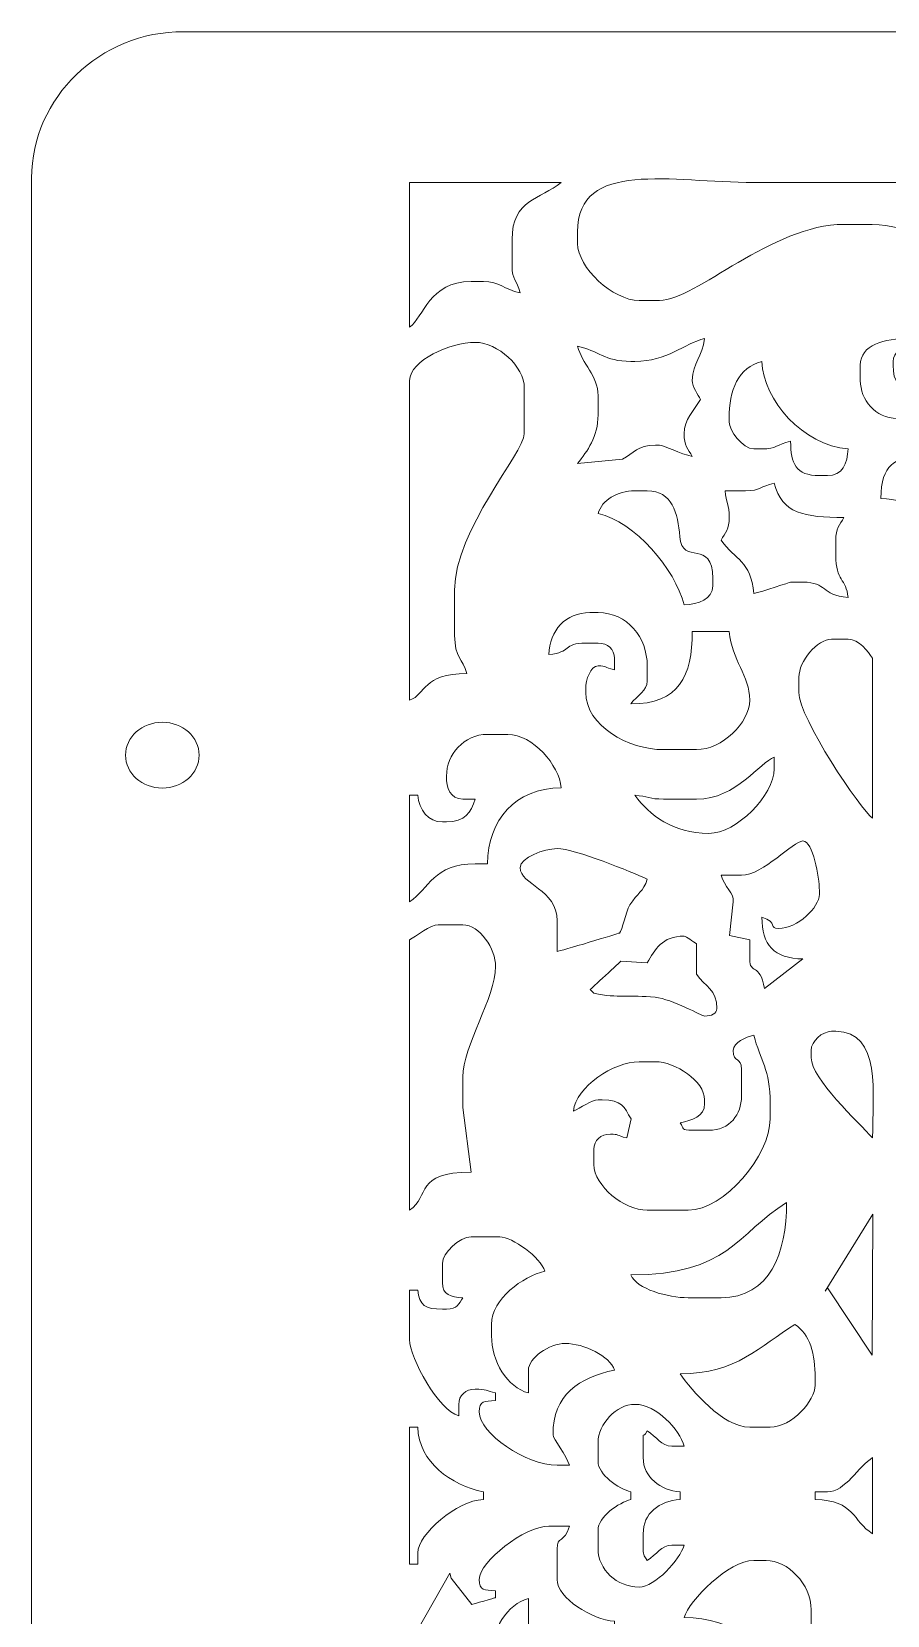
# Model space of a CAD drawing. Header units: millimetres. Extents: x -350 to -130, y -110 to 238.
# Drawn here: x -350 to -303.5, y 151.5 to 237.5 of the extents above; entities that cross this region are included whole.
import ezdxf

# ---------------------------------------------------------------- set-up
doc = ezdxf.new("R2010")
doc.units = ezdxf.units.MM
doc.header["$MEASUREMENT"] = 0
doc.layers.add('layer 1', color=7, linetype='Continuous')

msp = doc.modelspace()

# ---------------------------------------------------------------- linework, layer by layer
at = {"layer": 'layer 1', "color": 250, "lineweight": 9}
msp.add_ellipse((-342.9, 198.2128), major_axis=(2, 0), ratio=0.8936, dxfattribs=at)
msp.add_open_spline([(-341.75, 237.5), (-341.75, 237.5), (-138.25, 237.5), (-138.25, 237.5), (-138.25, 237.5), (-133.7125, 237.5), (-130, 233.9225), (-130, 229.55), (-130, 229.55), (-130, 229.55), (-130, 86.45), (-130, 86.45), (-130, 86.45), (-130, 82.0775), (-133.7125, 78.5), (-138.25, 78.5), (-138.25, 78.5), (-138.25, 78.5), (-341.75, 78.5), (-341.75, 78.5), (-341.75, 78.5), (-346.2875, 78.5), (-350, 82.0775), (-350, 86.45), (-350, 86.45), (-350, 86.45), (-350, 229.55), (-350, 229.55), (-350, 229.55), (-350, 233.9225), (-346.2875, 237.5), (-341.75, 237.5)], degree=3, knots=[0, 0, 0, 0, 0.1111111, 0.1111111, 0.1111111, 0.1111111, 0.2222222, 0.2222222, 0.2222222, 0.2222222, 0.3333333, 0.3333333, 0.3333333, 0.3333333, 0.4444444, 0.4444444, 0.4444444, 0.4444445, 0.5555556, 0.5555556, 0.5555556, 0.5555556, 0.6666667, 0.6666667, 0.6666667, 0.6666667, 0.7777778, 0.7777778, 0.7777778, 0.7777778, 1, 1, 1, 1], dxfattribs=at)
at = {"layer": 'layer 1', "lineweight": 9}
for points, knots in [([(-316.9985, 222.903), (-318.4155, 222.903), (-320.338, 224.688), (-320.338, 226.0035), (-320.338, 226.0035), (-320.338, 226.0035), (-320.338, 226.6236), (-320.338, 226.6236), (-320.338, 226.6236), (-320.338, 230.5921), (-315.2298, 229.3108), (-310.7648, 229.3108), (-310.7648, 229.3108), (-306.6832, 229.3108), (-302.6016, 229.3108), (-298.52, 229.3108), (-298.52, 229.3108), (-300.0141, 228.1051), (-300.0071, 228.062), (-300.5237, 226.0035), (-300.5237, 226.0035), (-302.1807, 226.362), (-302.3336, 227.0371), (-304.7537, 227.0371), (-304.7537, 227.0371), (-304.7537, 227.0371), (-305.8668, 227.0371), (-305.8668, 227.0371), (-305.8668, 227.0371), (-309.7693, 227.0371), (-313.93, 222.903), (-315.8854, 222.903), (-315.8854, 222.903), (-315.8854, 222.903), (-316.9985, 222.903), (-316.9985, 222.903)], [0, 0, 0, 0, 0.19999999, 0.2, 0.2, 0.2, 0.29999999, 0.3, 0.3, 0.3, 0.39999999, 0.4, 0.4, 0.4, 0.49999999, 0.5, 0.5, 0.5, 0.59999999, 0.6, 0.6, 0.6, 0.69999999, 0.7, 0.7, 0.7, 0.79999999, 0.8, 0.8, 0.8, 0.89999999, 0.9, 0.9, 0.9, 1, 1, 1, 1]), ([(-326.1265, 223.9365), (-326.1265, 223.9365), (-325.4586, 223.9365), (-325.4586, 223.9365), (-325.4586, 223.9365), (-324.5674, 223.9365), (-324.3521, 223.5105), (-323.4549, 223.3164), (-323.4549, 223.3164), (-323.636, 224.0383), (-323.9002, 224.0124), (-323.9002, 224.7633), (-323.9002, 224.7633), (-323.9002, 224.7633), (-323.9002, 226.2102), (-323.9002, 226.2102), (-323.9002, 226.2102), (-323.9002, 228.3875), (-322.3627, 228.3955), (-321.2286, 229.3108), (-321.2286, 229.3108), (-321.2286, 229.3108), (-329.466, 229.3108), (-329.466, 229.3108), (-329.466, 229.3108), (-329.466, 229.3108), (-329.466, 221.4561), (-329.466, 221.4561), (-329.466, 221.4561), (-328.6954, 221.9802), (-328.4085, 223.9365), (-326.1265, 223.9365)], [0, 0, 0, 0, 0.1111111, 0.1111111, 0.1111111, 0.1111111, 0.2222222, 0.2222222, 0.2222222, 0.2222222, 0.3333333, 0.3333333, 0.3333333, 0.3333333, 0.4444444, 0.4444444, 0.4444444, 0.4444445, 0.5555556, 0.5555556, 0.5555556, 0.5555556, 0.6666667, 0.6666667, 0.6666667, 0.6666667, 0.7777778, 0.7777778, 0.7777778, 0.7777778, 1, 1, 1, 1]), ([(-326.3491, 202.646), (-326.5886, 203.4787), (-327.017, 203.4752), (-327.017, 204.7131), (-327.017, 204.7131), (-327.017, 204.7131), (-327.017, 207.1935), (-327.017, 207.1935), (-327.017, 207.1935), (-327.017, 210.4389), (-323.2323, 214.6413), (-323.2323, 215.6684), (-323.2323, 215.6684), (-323.2323, 215.6684), (-323.2323, 218.1488), (-323.2323, 218.1488), (-323.2323, 218.1488), (-323.2323, 219.3001), (-324.6639, 220.6292), (-325.9039, 220.6292), (-325.9039, 220.6292), (-327.2483, 220.6292), (-329.466, 219.6404), (-329.466, 218.5622), (-329.466, 218.5622), (-329.466, 218.5622), (-329.466, 201.1991), (-329.466, 201.1991), (-329.466, 201.1991), (-328.5584, 201.5041), (-328.7729, 202.646), (-326.3491, 202.646)], [0, 0, 0, 0, 0.1111111, 0.1111111, 0.1111111, 0.1111111, 0.2222222, 0.2222222, 0.2222222, 0.2222222, 0.3333333, 0.3333333, 0.3333333, 0.3333333, 0.4444444, 0.4444444, 0.4444444, 0.4444445, 0.5555556, 0.5555556, 0.5555556, 0.5555556, 0.6666667, 0.6666667, 0.6666667, 0.6666667, 0.7777778, 0.7777778, 0.7777778, 0.7777778, 1, 1, 1, 1]), ([(-317.8954, 214.2786), (-317.2692, 214.6068), (-317.1195, 215.0483), (-316.108, 215.0483), (-316.108, 215.0483), (-316.108, 215.0483), (-315.8854, 215.0483), (-315.8854, 215.0483), (-315.8854, 215.0483), (-315.6755, 215.0483), (-314.7359, 214.5648), (-314.1043, 214.4281), (-314.1043, 214.4281), (-314.3358, 214.8342), (-314.5496, 215.0377), (-314.5496, 215.6684), (-314.5496, 215.6684), (-314.5496, 216.4491), (-314.0075, 216.9173), (-313.659, 217.5287), (-313.659, 217.5287), (-313.8078, 217.7897), (-314.1043, 218.2121), (-314.1043, 218.5622), (-314.1043, 218.5622), (-314.1043, 219.5505), (-313.5263, 219.8323), (-313.4364, 220.8359), (-313.4364, 220.8359), (-314.5665, 220.5558), (-315.4607, 219.5957), (-317.2212, 219.5957), (-317.2212, 219.5957), (-317.2212, 219.5957), (-317.4438, 219.5957), (-317.4438, 219.5957), (-317.4438, 219.5957), (-318.8753, 219.5957), (-319.2182, 220.1803), (-320.338, 220.4225), (-320.338, 220.4225), (-320.1028, 219.4849), (-319.2249, 218.7945), (-319.2249, 217.7354), (-319.2249, 217.7354), (-319.2249, 217.7354), (-319.2249, 216.7019), (-319.2249, 216.7019), (-319.2249, 216.7019), (-319.2249, 215.4758), (-319.8051, 214.7537), (-320.3413, 214.0443), (-320.3413, 214.0443), (-320.3413, 214.0443), (-317.8954, 214.2786), (-317.8954, 214.2786)], [0, 0, 0, 0, 0.0666667, 0.0666667, 0.0666667, 0.0666667, 0.1333333, 0.1333333, 0.1333333, 0.1333333, 0.2, 0.2, 0.2, 0.2, 0.2666667, 0.2666667, 0.2666667, 0.2666667, 0.3333333, 0.3333333, 0.3333333, 0.3333333, 0.4, 0.4, 0.4, 0.4, 0.4666667, 0.4666667, 0.4666667, 0.4666667, 0.5333333, 0.5333333, 0.5333333, 0.5333333, 0.6, 0.6, 0.6, 0.6, 0.6666667, 0.6666667, 0.6666667, 0.6666667, 0.7333333, 0.7333333, 0.7333333, 0.7333333, 0.8, 0.8, 0.8, 0.8, 0.8666667, 0.8666667, 0.8666667, 0.8666667, 1, 1, 1, 1]), ([(-302.9726, 216.4952), (-302.9726, 216.4952), (-302.3047, 216.4952), (-302.3047, 216.4952), (-302.3047, 216.4952), (-301.0266, 216.4952), (-301.3377, 217.065), (-300.301, 217.322), (-300.301, 217.322), (-300.301, 217.322), (-300.301, 216.4952), (-300.301, 216.4952), (-300.301, 216.4952), (-300.301, 213.1447), (-303.8631, 215.9386), (-303.8631, 212.1544), (-303.8631, 212.1544), (-302.2483, 212.121), (-300.7872, 211.1209), (-299.6332, 211.1209), (-299.6332, 211.1209), (-298.2594, 211.1209), (-297.1842, 212.9554), (-297.1842, 214.2214), (-297.1842, 214.2214), (-297.1842, 216.7162), (-298.5542, 219.1823), (-301.1916, 219.1823), (-301.1916, 219.1823), (-301.932, 219.1823), (-301.8436, 218.8112), (-301.8594, 218.1488), (-301.8594, 218.1488), (-302.9062, 218.1705), (-303.1953, 218.4439), (-303.1953, 219.389), (-303.1953, 219.389), (-303.1953, 219.389), (-303.1953, 219.5957), (-303.1953, 219.5957), (-303.1953, 219.5957), (-303.1953, 220.1097), (-302.6386, 220.373), (-302.3047, 220.8359), (-302.3047, 220.8359), (-303.6828, 220.8359), (-304.9763, 220.4939), (-304.9763, 219.389), (-304.9763, 219.389), (-304.9763, 219.389), (-304.9763, 218.5622), (-304.9763, 218.5622), (-304.9763, 218.5622), (-304.9763, 217.5174), (-304.1731, 216.4952), (-302.9726, 216.4952)], [0, 0, 0, 0, 0.0666667, 0.0666667, 0.0666667, 0.0666667, 0.1333333, 0.1333333, 0.1333333, 0.1333333, 0.2, 0.2, 0.2, 0.2, 0.2666667, 0.2666667, 0.2666667, 0.2666667, 0.3333333, 0.3333333, 0.3333333, 0.3333333, 0.4, 0.4, 0.4, 0.4, 0.4666667, 0.4666667, 0.4666667, 0.4666667, 0.5333333, 0.5333333, 0.5333333, 0.5333333, 0.6, 0.6, 0.6, 0.6, 0.6666667, 0.6666667, 0.6666667, 0.6666667, 0.7333333, 0.7333333, 0.7333333, 0.7333333, 0.8, 0.8, 0.8, 0.8, 0.8666667, 0.8666667, 0.8666667, 0.8666667, 1, 1, 1, 1]), ([(-310.7648, 214.8415), (-310.7648, 214.8415), (-310.3195, 214.8415), (-310.3195, 214.8415), (-310.3195, 214.8415), (-309.5107, 214.8415), (-309.5386, 215.0868), (-308.7611, 215.2549), (-308.7611, 215.2549), (-308.7611, 214.0424), (-308.484, 213.3946), (-307.2027, 213.3946), (-307.2027, 213.3946), (-307.2027, 213.3946), (-306.7574, 213.3946), (-306.7574, 213.3946), (-306.7574, 213.3946), (-305.9532, 213.3946), (-305.6634, 214.044), (-305.6443, 214.8415), (-305.6443, 214.8415), (-308.0666, 215.0287), (-310.2692, 217.499), (-310.3195, 219.5957), (-310.3195, 219.5957), (-311.6231, 219.2725), (-312.1006, 218.0248), (-312.1006, 216.4952), (-312.1006, 216.4952), (-312.1006, 216.4952), (-312.1006, 216.2884), (-312.1006, 216.2884), (-312.1006, 216.2884), (-312.1006, 215.8663), (-311.3792, 214.8415), (-310.7648, 214.8415)], [0, 0, 0, 0, 0.1, 0.1, 0.1, 0.1, 0.2, 0.2, 0.2, 0.2, 0.3, 0.3, 0.3, 0.3, 0.4, 0.4, 0.4, 0.4, 0.5, 0.5, 0.5, 0.5, 0.6, 0.6, 0.6, 0.6, 0.7, 0.7, 0.7, 0.7, 0.8, 0.8, 0.8, 0.8, 1, 1, 1, 1]), ([(-314.5496, 206.3667), (-315.0438, 208.3364), (-317.2177, 210.8934), (-319.2249, 211.3276), (-319.2249, 211.3276), (-319.0114, 212.0701), (-318.1963, 212.5678), (-317.2212, 212.5678), (-317.2212, 212.5678), (-317.2212, 212.5678), (-316.5533, 212.5678), (-316.5533, 212.5678), (-316.5533, 212.5678), (-315.1954, 212.5678), (-314.8864, 211.3521), (-314.7855, 210.075), (-314.7855, 210.075), (-314.6577, 208.4581), (-312.9911, 210.0089), (-312.9911, 207.8136), (-312.9911, 207.8136), (-312.9911, 207.8136), (-312.9911, 207.4002), (-312.9911, 207.4002), (-312.9911, 207.4002), (-312.9911, 206.6665), (-313.7847, 206.4257), (-314.5496, 206.3667)], [0, 0, 0, 0, 0.25, 0.25, 0.25, 0.25, 0.375, 0.375, 0.375, 0.375, 0.5, 0.5, 0.5, 0.5, 0.625, 0.625, 0.625, 0.625, 0.75, 0.75, 0.75, 0.75, 0.875, 0.875, 0.875, 0.875, 1, 1, 1, 1]), ([(-310.7648, 206.9868), (-310.3437, 207.0779), (-308.7767, 207.6069), (-308.7611, 207.6069), (-308.7611, 207.6069), (-308.7611, 207.6069), (-308.0932, 207.6069), (-308.0932, 207.6069), (-308.0932, 207.6069), (-306.7607, 207.6069), (-307.1385, 206.8955), (-305.6443, 206.7801), (-305.6443, 206.7801), (-305.7359, 207.8026), (-306.3121, 207.664), (-306.3121, 209.0538), (-306.3121, 209.0538), (-306.3121, 209.0538), (-306.3121, 209.8806), (-306.3121, 209.8806), (-306.3121, 209.8806), (-306.3121, 210.5113), (-306.0983, 210.7148), (-305.8668, 211.1209), (-305.8668, 211.1209), (-308.0209, 211.1209), (-309.2373, 211.33), (-309.6517, 212.9812), (-309.6517, 212.9812), (-310.4291, 212.813), (-310.4013, 212.5678), (-311.2101, 212.5678), (-311.2101, 212.5678), (-311.2101, 212.5678), (-312.3232, 212.5678), (-312.3232, 212.5678), (-312.3232, 212.5678), (-312.2653, 211.9212), (-312.1006, 211.8335), (-312.1006, 211.1209), (-312.1006, 211.1209), (-312.1006, 210.4902), (-312.3144, 210.2867), (-312.5459, 209.8806), (-312.5459, 209.8806), (-311.7666, 208.8002), (-310.9258, 208.7824), (-310.7648, 206.9868)], [0, 0, 0, 0, 0.0769231, 0.0769231, 0.0769231, 0.0769231, 0.1538462, 0.1538462, 0.1538462, 0.1538462, 0.2307692, 0.2307692, 0.2307692, 0.2307692, 0.3076923, 0.3076923, 0.3076923, 0.3076923, 0.3846154, 0.3846154, 0.3846154, 0.3846154, 0.4615385, 0.4615385, 0.4615385, 0.4615385, 0.5384615, 0.5384615, 0.5384615, 0.5384615, 0.6153846, 0.6153846, 0.6153846, 0.6153846, 0.6923077, 0.6923077, 0.6923077, 0.6923077, 0.7692308, 0.7692308, 0.7692308, 0.7692308, 0.8461538, 0.8461538, 0.8461538, 0.8461539, 1, 1, 1, 1]), ([(-319.8928, 204.2996), (-319.8928, 204.2996), (-319.2249, 204.2996), (-319.2249, 204.2996), (-319.2249, 204.2996), (-318.7037, 204.2996), (-318.3343, 203.9567), (-318.3343, 203.4728), (-318.3343, 203.4728), (-318.3343, 203.4728), (-318.3343, 202.8527), (-318.3343, 202.8527), (-318.3343, 202.8527), (-318.9313, 202.9854), (-318.754, 203.0594), (-319.2249, 203.0594), (-319.2249, 203.0594), (-319.6439, 203.0594), (-319.8928, 202.297), (-319.8928, 201.8192), (-319.8928, 201.8192), (-319.8928, 201.8192), (-319.8928, 201.6125), (-319.8928, 201.6125), (-319.8928, 201.6125), (-319.8928, 199.8066), (-317.5794, 198.5119), (-315.6627, 198.5119), (-315.6627, 198.5119), (-315.6627, 198.5119), (-313.8817, 198.5119), (-313.8817, 198.5119), (-313.8817, 198.5119), (-312.4984, 198.5119), (-310.9874, 199.9676), (-310.9874, 201.1991), (-310.9874, 201.1991), (-310.9874, 202.5349), (-311.9621, 203.3739), (-312.1006, 204.9197), (-312.1006, 204.9197), (-312.1006, 204.9197), (-314.1043, 204.9197), (-314.1043, 204.9197), (-314.1043, 204.9197), (-314.1043, 202.513), (-314.8415, 200.9924), (-317.4438, 200.9924), (-317.4438, 200.9924), (-317.11, 201.4553), (-316.5533, 201.7186), (-316.5533, 202.2326), (-316.5533, 202.2326), (-316.5533, 202.2326), (-316.5533, 203.0594), (-316.5533, 203.0594), (-316.5533, 203.0594), (-316.5533, 204.6097), (-317.6385, 205.9532), (-319.2249, 205.9532), (-319.2249, 205.9532), (-319.2249, 205.9532), (-319.6701, 205.9532), (-319.6701, 205.9532), (-319.6701, 205.9532), (-320.9945, 205.9532), (-321.8655, 204.9704), (-321.8965, 203.6795), (-321.8965, 203.6795), (-320.6658, 203.7746), (-321.1512, 204.2996), (-319.8928, 204.2996)], [0, 0, 0, 0, 0.0526316, 0.0526316, 0.0526316, 0.0526316, 0.1052632, 0.1052632, 0.1052632, 0.1052632, 0.1578947, 0.1578947, 0.1578947, 0.1578947, 0.2105263, 0.2105263, 0.2105263, 0.2105263, 0.2631579, 0.2631579, 0.2631579, 0.2631579, 0.3157895, 0.3157895, 0.3157895, 0.3157895, 0.3684211, 0.3684211, 0.3684211, 0.3684211, 0.4210526, 0.4210526, 0.4210526, 0.4210526, 0.4736842, 0.4736842, 0.4736842, 0.4736842, 0.5263158, 0.5263158, 0.5263158, 0.5263158, 0.5789474, 0.5789474, 0.5789474, 0.5789474, 0.6315789, 0.6315789, 0.6315789, 0.631579, 0.6842105, 0.6842105, 0.6842105, 0.6842105, 0.7368421, 0.7368421, 0.7368421, 0.7368421, 0.7894737, 0.7894737, 0.7894737, 0.7894737, 0.8421053, 0.8421053, 0.8421053, 0.8421053, 0.8947368, 0.8947368, 0.8947368, 0.8947369, 1, 1, 1, 1]), ([(-304.3084, 194.7912), (-304.3084, 194.7912), (-304.3084, 203.4728), (-304.3084, 203.4728), (-304.3084, 203.4728), (-304.5685, 203.8334), (-305.0289, 204.5063), (-305.6443, 204.5063), (-305.6443, 204.5063), (-305.6443, 204.5063), (-306.5348, 204.5063), (-306.5348, 204.5063), (-306.5348, 204.5063), (-307.3288, 204.5063), (-308.3158, 203.3072), (-308.3158, 202.4393), (-308.3158, 202.4393), (-308.3158, 202.4393), (-308.3158, 201.6125), (-308.3158, 201.6125), (-308.3158, 201.6125), (-308.3158, 200.2559), (-304.9591, 195.2339), (-304.3084, 194.7912)], [0, 0, 0, 0, 0.1428571, 0.1428571, 0.1428571, 0.1428572, 0.2857143, 0.2857143, 0.2857143, 0.2857143, 0.4285714, 0.4285714, 0.4285714, 0.4285714, 0.5714286, 0.5714286, 0.5714286, 0.5714286, 0.7142857, 0.7142857, 0.7142857, 0.7142857, 1, 1, 1, 1]), ([(-325.9039, 192.3108), (-325.9039, 192.3108), (-325.236, 192.3108), (-325.236, 192.3108), (-325.236, 192.3108), (-325.1787, 194.7003), (-323.7673, 196.3924), (-321.2286, 196.4449), (-321.2286, 196.4449), (-321.3376, 197.6616), (-322.7676, 199.3387), (-324.1228, 199.3387), (-324.1228, 199.3387), (-324.1228, 199.3387), (-325.236, 199.3387), (-325.236, 199.3387), (-325.236, 199.3387), (-326.5048, 199.3387), (-327.4623, 198.2511), (-327.4623, 197.065), (-327.4623, 197.065), (-327.4623, 196.4303), (-327.2562, 195.8248), (-326.5718, 195.8248), (-326.5718, 195.8248), (-326.5718, 195.8248), (-325.9039, 195.8248), (-325.9039, 195.8248), (-325.9039, 195.8248), (-326.1142, 195.0934), (-326.4538, 194.5846), (-327.4623, 194.5846), (-327.4623, 194.5846), (-327.4623, 194.5846), (-327.6849, 194.5846), (-327.6849, 194.5846), (-327.6849, 194.5846), (-328.4571, 194.5846), (-328.9504, 195.2465), (-329.0207, 196.0315), (-329.0207, 196.0315), (-329.0207, 196.0315), (-329.466, 196.0315), (-329.466, 196.0315), (-329.466, 196.0315), (-329.466, 196.0315), (-329.466, 190.2438), (-329.466, 190.2438), (-329.466, 190.2438), (-328.4074, 190.9639), (-328.159, 192.3108), (-325.9039, 192.3108)], [0, 0, 0, 0, 0.0714286, 0.0714286, 0.0714286, 0.0714286, 0.1428571, 0.1428571, 0.1428571, 0.1428572, 0.2142857, 0.2142857, 0.2142857, 0.2142857, 0.2857143, 0.2857143, 0.2857143, 0.2857143, 0.3571429, 0.3571429, 0.3571429, 0.3571429, 0.4285714, 0.4285714, 0.4285714, 0.4285714, 0.5, 0.5, 0.5, 0.5, 0.5714286, 0.5714286, 0.5714286, 0.5714286, 0.6428571, 0.6428571, 0.6428571, 0.6428572, 0.7142857, 0.7142857, 0.7142857, 0.7142857, 0.7857143, 0.7857143, 0.7857143, 0.7857143, 0.8571429, 0.8571429, 0.8571429, 0.8571429, 1, 1, 1, 1]), ([(-313.2138, 193.9644), (-311.704, 193.9644), (-309.6517, 196.0304), (-309.6517, 197.4784), (-309.6517, 197.4784), (-309.6517, 197.4784), (-309.6517, 198.0985), (-309.6517, 198.0985), (-309.6517, 198.0985), (-310.4284, 197.8374), (-311.6931, 195.8248), (-313.8817, 195.8248), (-313.8817, 195.8248), (-313.8817, 195.8248), (-315.6627, 195.8248), (-315.6627, 195.8248), (-315.6627, 195.8248), (-316.4303, 195.8248), (-316.5248, 195.9777), (-317.2212, 196.0315), (-317.2212, 196.0315), (-316.4416, 194.9506), (-315.1528, 193.9644), (-313.2138, 193.9644)], [0, 0, 0, 0, 0.1428571, 0.1428571, 0.1428571, 0.1428572, 0.2857143, 0.2857143, 0.2857143, 0.2857143, 0.4285714, 0.4285714, 0.4285714, 0.4285714, 0.5714286, 0.5714286, 0.5714286, 0.5714286, 0.7142857, 0.7142857, 0.7142857, 0.7142857, 1, 1, 1, 1]), ([(-311.878, 190.2438), (-311.878, 190.2438), (-312.0892, 188.4256), (-312.0892, 188.4256), (-312.0892, 188.4256), (-312.0892, 188.4256), (-310.9874, 188.1767), (-310.9874, 188.1767), (-310.9874, 188.1767), (-310.9874, 188.1767), (-310.9874, 187.1433), (-310.9874, 187.1433), (-310.9874, 187.1433), (-310.9874, 186.2705), (-310.4352, 186.9867), (-310.1879, 185.5372), (-310.1879, 185.5372), (-310.1879, 185.5372), (-308.0932, 187.1433), (-308.0932, 187.1433), (-308.0932, 187.1433), (-309.6694, 187.1758), (-310.3195, 187.9085), (-310.3195, 189.417), (-310.3195, 189.417), (-309.4322, 189.1188), (-309.9577, 188.7969), (-309.429, 188.7969), (-309.429, 188.7969), (-308.3796, 188.7969), (-307.2027, 189.9496), (-307.2027, 190.6572), (-307.2027, 190.6572), (-307.2027, 190.6572), (-307.2027, 190.8639), (-307.2027, 190.8639), (-307.2027, 190.8639), (-307.2027, 191.5654), (-307.5356, 193.5511), (-308.0932, 193.5511), (-308.0932, 193.5511), (-308.6309, 193.5511), (-310.2511, 191.6907), (-311.4327, 191.6907), (-311.4327, 191.6907), (-311.4327, 191.6907), (-312.5459, 191.6907), (-312.5459, 191.6907), (-312.5459, 191.6907), (-312.3736, 191.0917), (-311.8093, 190.6689), (-311.878, 190.2438)], [0, 0, 0, 0, 0.0714286, 0.0714286, 0.0714286, 0.0714286, 0.1428571, 0.1428571, 0.1428571, 0.1428572, 0.2142857, 0.2142857, 0.2142857, 0.2142857, 0.2857143, 0.2857143, 0.2857143, 0.2857143, 0.3571429, 0.3571429, 0.3571429, 0.3571429, 0.4285714, 0.4285714, 0.4285714, 0.4285714, 0.5, 0.5, 0.5, 0.5, 0.5714286, 0.5714286, 0.5714286, 0.5714286, 0.6428571, 0.6428571, 0.6428571, 0.6428572, 0.7142857, 0.7142857, 0.7142857, 0.7142857, 0.7857143, 0.7857143, 0.7857143, 0.7857143, 0.8571429, 0.8571429, 0.8571429, 0.8571429, 1, 1, 1, 1]), ([(-321.4512, 189.2102), (-321.4512, 189.2102), (-321.4512, 187.5566), (-321.4512, 187.5566), (-321.4512, 187.5566), (-321.3171, 187.5594), (-318.0867, 188.5357), (-318.0693, 188.5508), (-318.0693, 188.5508), (-317.8876, 188.7089), (-317.7477, 189.6497), (-317.4914, 190.0813), (-317.4914, 190.0813), (-317.0828, 190.7695), (-316.7627, 190.7558), (-316.5533, 191.484), (-316.5533, 191.484), (-317.4076, 191.8646), (-320.4644, 193.1376), (-321.4512, 193.1376), (-321.4512, 193.1376), (-322.1631, 193.1376), (-323.4549, 192.6504), (-323.4549, 192.1041), (-323.4549, 192.1041), (-323.4549, 191.1774), (-321.4512, 190.9325), (-321.4512, 189.2102)], [0, 0, 0, 0, 0.125, 0.125, 0.125, 0.125, 0.25, 0.25, 0.25, 0.25, 0.375, 0.375, 0.375, 0.375, 0.5, 0.5, 0.5, 0.5, 0.625, 0.625, 0.625, 0.625, 0.75, 0.75, 0.75, 0.75, 1, 1, 1, 1]), ([(-326.1265, 175.5678), (-326.1265, 175.5678), (-326.5718, 179.0818), (-326.5718, 179.0818), (-326.5718, 179.0818), (-326.5718, 179.0818), (-326.5718, 180.7354), (-326.5718, 180.7354), (-326.5718, 180.7354), (-326.5718, 182.3984), (-324.7907, 185.07), (-324.7907, 186.7298), (-324.7907, 186.7298), (-324.7907, 187.6914), (-325.6621, 189.0036), (-326.5718, 189.0036), (-326.5718, 189.0036), (-326.5718, 189.0036), (-327.9076, 189.0036), (-327.9076, 189.0036), (-327.9076, 189.0036), (-328.3033, 189.0036), (-329.1456, 188.3759), (-329.466, 188.1767), (-329.466, 188.1767), (-329.466, 188.1767), (-329.466, 173.5008), (-329.466, 173.5008), (-329.466, 173.5008), (-328.3507, 174.2595), (-329.2043, 175.5678), (-326.1265, 175.5678)], [0, 0, 0, 0, 0.1111111, 0.1111111, 0.1111111, 0.1111111, 0.2222222, 0.2222222, 0.2222222, 0.2222222, 0.3333333, 0.3333333, 0.3333333, 0.3333333, 0.4444444, 0.4444444, 0.4444444, 0.4444445, 0.5555556, 0.5555556, 0.5555556, 0.5555556, 0.6666667, 0.6666667, 0.6666667, 0.6666667, 0.7777778, 0.7777778, 0.7777778, 0.7777778, 1, 1, 1, 1]), ([(-313.4364, 184.0427), (-313.072, 184.0427), (-312.7685, 184.1664), (-312.7685, 184.4561), (-312.7685, 184.4561), (-312.7685, 185.4939), (-313.405, 185.6555), (-313.8817, 186.3164), (-313.8817, 186.3164), (-313.8817, 186.3164), (-313.8817, 187.9701), (-313.8817, 187.9701), (-313.8817, 187.9701), (-314.0609, 188.0857), (-314.4314, 188.3834), (-314.5496, 188.3834), (-314.5496, 188.3834), (-315.7583, 188.3834), (-316.1406, 187.6606), (-316.5533, 186.9365), (-316.5533, 186.9365), (-316.5533, 186.9365), (-317.9836, 187.0248), (-317.9836, 187.0248), (-317.9836, 187.0248), (-317.9836, 187.0248), (-319.6581, 185.4796), (-319.6581, 185.4796), (-319.6581, 185.4796), (-319.6581, 185.4796), (-319.4475, 185.2829), (-319.4475, 185.2829), (-319.4475, 185.2829), (-318.1364, 184.9993), (-317.5198, 185.2028), (-316.1228, 185.0624), (-316.1228, 185.0624), (-315.1803, 184.9677), (-313.566, 184.0427), (-313.4364, 184.0427)], [0, 0, 0, 0, 0.0909091, 0.0909091, 0.0909091, 0.0909091, 0.1818182, 0.1818182, 0.1818182, 0.1818182, 0.2727273, 0.2727273, 0.2727273, 0.2727273, 0.3636364, 0.3636364, 0.3636364, 0.3636364, 0.4545455, 0.4545455, 0.4545455, 0.4545455, 0.5454545, 0.5454545, 0.5454545, 0.5454546, 0.6363636, 0.6363636, 0.6363636, 0.6363636, 0.7272727, 0.7272727, 0.7272727, 0.7272727, 0.8181818, 0.8181818, 0.8181818, 0.8181818, 1, 1, 1, 1]), ([(-304.3084, 177.4281), (-304.3084, 179.7927), (-303.8211, 183.2159), (-306.3121, 183.2159), (-306.3121, 183.2159), (-306.3121, 183.2159), (-306.5348, 183.2159), (-306.5348, 183.2159), (-306.5348, 183.2159), (-307.0539, 183.2159), (-307.648, 182.6643), (-307.648, 182.1823), (-307.648, 182.1823), (-307.648, 182.1823), (-307.648, 181.7689), (-307.648, 181.7689), (-307.648, 181.7689), (-307.648, 180.6853), (-305.0764, 178.2485), (-304.3084, 177.4281)], [0, 0, 0, 0, 0.1666667, 0.1666667, 0.1666667, 0.1666667, 0.3333333, 0.3333333, 0.3333333, 0.3333333, 0.5, 0.5, 0.5, 0.5, 0.6666667, 0.6666667, 0.6666667, 0.6666667, 1, 1, 1, 1]), ([(-319.2249, 179.4952), (-319.2249, 179.4952), (-319.0022, 179.4952), (-319.0022, 179.4952), (-319.0022, 179.4952), (-317.9297, 179.4952), (-317.8093, 179.1029), (-317.4359, 178.4598), (-317.4359, 178.4598), (-317.4359, 178.4598), (-317.6664, 177.4281), (-317.6664, 177.4281), (-317.6664, 177.4281), (-318.2635, 177.5609), (-318.0861, 177.6349), (-318.557, 177.6349), (-318.557, 177.6349), (-319.0781, 177.6349), (-319.4475, 177.2919), (-319.4475, 176.8081), (-319.4475, 176.8081), (-319.4475, 176.8081), (-319.4475, 175.9812), (-319.4475, 175.9812), (-319.4475, 175.9812), (-319.4475, 174.8137), (-317.8078, 173.5008), (-316.5533, 173.5008), (-316.5533, 173.5008), (-316.5533, 173.5008), (-314.3269, 173.5008), (-314.3269, 173.5008), (-314.3269, 173.5008), (-312.3577, 173.5008), (-309.8742, 176.4754), (-309.8742, 178.4617), (-309.8742, 178.4617), (-309.8742, 178.4617), (-309.8742, 179.2885), (-309.8742, 179.2885), (-309.8742, 179.2885), (-309.8742, 181.1737), (-310.416, 181.6189), (-310.7648, 183.0091), (-310.7648, 183.0091), (-311.1912, 182.9034), (-311.878, 182.6055), (-311.878, 182.1823), (-311.878, 182.1823), (-311.878, 181.4642), (-311.4327, 181.8669), (-311.4327, 181.1488), (-311.4327, 181.1488), (-311.4327, 181.1488), (-311.4327, 179.7019), (-311.4327, 179.7019), (-311.4327, 179.7019), (-311.4327, 178.7022), (-312.065, 177.8416), (-313.2138, 177.8416), (-313.2138, 177.8416), (-313.2138, 177.8416), (-314.1043, 177.8416), (-314.1043, 177.8416), (-314.1043, 177.8416), (-314.7313, 177.8416), (-314.5165, 177.931), (-314.7722, 178.255), (-314.7722, 178.255), (-314.1377, 178.3922), (-313.4364, 178.5746), (-313.4364, 179.2885), (-313.4364, 179.2885), (-313.4364, 179.2885), (-313.4364, 179.4952), (-313.4364, 179.4952), (-313.4364, 179.4952), (-313.4364, 180.5255), (-315.0352, 181.5622), (-316.108, 181.5622), (-316.108, 181.5622), (-316.108, 181.5622), (-316.9985, 181.5622), (-316.9985, 181.5622), (-316.9985, 181.5622), (-318.3468, 181.5622), (-320.4413, 180.2073), (-320.5607, 178.875), (-320.5607, 178.875), (-320.2071, 179.0488), (-319.5554, 179.4952), (-319.2249, 179.4952)], [0, 0, 0, 0, 0.0416667, 0.0416667, 0.0416667, 0.0416667, 0.0833333, 0.0833333, 0.0833333, 0.0833333, 0.125, 0.125, 0.125, 0.125, 0.1666667, 0.1666667, 0.1666667, 0.1666667, 0.2083333, 0.2083333, 0.2083333, 0.2083333, 0.25, 0.25, 0.25, 0.25, 0.2916667, 0.2916667, 0.2916667, 0.2916667, 0.3333333, 0.3333333, 0.3333333, 0.3333333, 0.375, 0.375, 0.375, 0.375, 0.4166667, 0.4166667, 0.4166667, 0.4166667, 0.4583333, 0.4583333, 0.4583333, 0.4583333, 0.5, 0.5, 0.5, 0.5, 0.5416667, 0.5416667, 0.5416667, 0.5416667, 0.5833333, 0.5833333, 0.5833333, 0.5833333, 0.625, 0.625, 0.625, 0.625, 0.6666667, 0.6666667, 0.6666667, 0.6666667, 0.7083333, 0.7083333, 0.7083333, 0.7083333, 0.75, 0.75, 0.75, 0.75, 0.7916667, 0.7916667, 0.7916667, 0.7916667, 0.8333333, 0.8333333, 0.8333333, 0.8333333, 0.875, 0.875, 0.875, 0.875, 0.9166667, 0.9166667, 0.9166667, 0.9166667, 1, 1, 1, 1]), ([(-314.3269, 168.7466), (-314.3269, 168.7466), (-312.5459, 168.7466), (-312.5459, 168.7466), (-312.5459, 168.7466), (-309.8744, 168.7466), (-308.9837, 171.1848), (-308.9837, 173.9142), (-308.9837, 173.9142), (-311.6885, 172.2326), (-312.1348, 169.9868), (-317.4438, 169.9868), (-317.4438, 169.9868), (-317.147, 169.2256), (-315.4196, 168.7466), (-314.3269, 168.7466)], [0, 0, 0, 0, 0.2, 0.2, 0.2, 0.2, 0.4, 0.4, 0.4, 0.4, 0.6, 0.6, 0.6, 0.6, 1, 1, 1, 1]), ([(-304.34, 165.6281), (-304.34, 165.6281), (-304.2915, 173.285), (-304.2915, 173.285), (-304.2915, 173.285), (-304.2915, 173.285), (-306.8852, 169.1092), (-306.8852, 169.1092), (-306.8852, 169.1092), (-306.8852, 169.1092), (-306.7571, 169.287), (-306.7571, 169.287), (-306.7571, 169.287), (-306.7571, 169.287), (-304.34, 165.6281), (-304.34, 165.6281)], [0, 0, 0, 0, 0.2, 0.2, 0.2, 0.2, 0.4, 0.4, 0.4, 0.4, 0.6, 0.6, 0.6, 0.6, 1, 1, 1, 1]), ([(-326.7944, 162.3388), (-326.7944, 162.3388), (-326.7944, 162.9589), (-326.7944, 162.9589), (-326.7944, 162.9589), (-326.7944, 163.4427), (-326.425, 163.7857), (-325.9039, 163.7857), (-325.9039, 163.7857), (-325.3026, 163.7857), (-325.29, 163.687), (-324.7907, 163.579), (-324.7907, 163.579), (-324.7907, 163.579), (-324.7907, 163.1656), (-324.7907, 163.1656), (-324.7907, 163.1656), (-325.4192, 163.1171), (-325.6812, 163.1704), (-325.6812, 162.5455), (-325.6812, 162.5455), (-325.6812, 161.4016), (-323.1604, 159.6516), (-321.4512, 159.6516), (-321.4512, 159.6516), (-321.4512, 159.6516), (-320.7833, 159.6516), (-320.7833, 159.6516), (-320.7833, 159.6516), (-320.9206, 160.129), (-321.6738, 161.1266), (-321.6738, 161.3052), (-321.6738, 161.3052), (-321.6738, 163.5018), (-320.2693, 164.4007), (-318.3343, 164.8192), (-318.3343, 164.8192), (-318.5539, 165.5827), (-320.0174, 166.2661), (-321.0059, 166.2661), (-321.0059, 166.2661), (-321.8752, 166.2661), (-323.0096, 165.4774), (-323.0096, 164.8192), (-323.0096, 164.8192), (-323.0096, 164.8192), (-323.0096, 163.579), (-323.0096, 163.579), (-323.0096, 163.579), (-324.1665, 163.8658), (-325.0133, 165.3117), (-325.0133, 166.6796), (-325.0133, 166.6796), (-325.0133, 166.6796), (-325.0133, 167.2997), (-325.0133, 167.2997), (-325.0133, 167.2997), (-325.0133, 168.6977), (-323.3115, 169.8979), (-322.1191, 170.1935), (-322.1191, 170.1935), (-322.3307, 170.9295), (-323.8947, 172.0539), (-324.5681, 172.0539), (-324.5681, 172.0539), (-324.5681, 172.0539), (-326.1265, 172.0539), (-326.1265, 172.0539), (-326.1265, 172.0539), (-326.7466, 172.0539), (-327.6849, 171.1826), (-327.6849, 170.6069), (-327.6849, 170.6069), (-327.6849, 170.6069), (-327.6849, 169.5734), (-327.6849, 169.5734), (-327.6849, 169.5734), (-327.6849, 168.8952), (-327.2358, 168.7979), (-326.5718, 168.7466), (-326.5718, 168.7466), (-326.8038, 168.4249), (-326.8669, 168.1265), (-327.4623, 168.1265), (-327.4623, 168.1265), (-327.4623, 168.1265), (-327.6849, 168.1265), (-327.6849, 168.1265), (-327.6849, 168.1265), (-328.5957, 168.1265), (-328.9469, 168.3359), (-329.0207, 169.16), (-329.0207, 169.16), (-329.0207, 169.16), (-329.466, 169.16), (-329.466, 169.16), (-329.466, 169.16), (-329.466, 169.16), (-329.466, 166.4729), (-329.466, 166.4729), (-329.466, 166.4729), (-329.466, 165.4762), (-327.8646, 162.6041), (-326.7944, 162.3388)], [0, 0, 0, 0, 0.037037, 0.037037, 0.037037, 0.037037, 0.0740741, 0.0740741, 0.0740741, 0.0740741, 0.1111111, 0.1111111, 0.1111111, 0.1111111, 0.1481481, 0.1481481, 0.1481481, 0.1481482, 0.1851852, 0.1851852, 0.1851852, 0.1851852, 0.2222222, 0.2222222, 0.2222222, 0.2222222, 0.2592593, 0.2592593, 0.2592593, 0.2592593, 0.2962963, 0.2962963, 0.2962963, 0.2962963, 0.3333333, 0.3333333, 0.3333333, 0.3333333, 0.3703704, 0.3703704, 0.3703704, 0.3703704, 0.4074074, 0.4074074, 0.4074074, 0.4074074, 0.4444444, 0.4444444, 0.4444444, 0.4444445, 0.4814815, 0.4814815, 0.4814815, 0.4814815, 0.5185185, 0.5185185, 0.5185185, 0.5185185, 0.5555556, 0.5555556, 0.5555556, 0.5555556, 0.5925926, 0.5925926, 0.5925926, 0.5925926, 0.6296296, 0.6296296, 0.6296296, 0.6296296, 0.6666667, 0.6666667, 0.6666667, 0.6666667, 0.7037037, 0.7037037, 0.7037037, 0.7037037, 0.7407407, 0.7407407, 0.7407407, 0.7407408, 0.7777778, 0.7777778, 0.7777778, 0.7777778, 0.8148148, 0.8148148, 0.8148148, 0.8148148, 0.8518519, 0.8518519, 0.8518519, 0.8518519, 0.8888889, 0.8888889, 0.8888889, 0.8888889, 0.9259259, 0.9259259, 0.9259259, 0.9259259, 1, 1, 1, 1]), ([(-310.9874, 161.7187), (-310.9874, 161.7187), (-309.8742, 161.7187), (-309.8742, 161.7187), (-309.8742, 161.7187), (-308.6754, 161.7187), (-307.4253, 163.1882), (-307.4253, 163.9924), (-307.4253, 163.9924), (-307.4253, 163.9924), (-307.4253, 164.4058), (-307.4253, 164.4058), (-307.4253, 164.4058), (-307.4253, 165.6572), (-307.7177, 166.7894), (-308.5385, 167.2997), (-308.5385, 167.2997), (-310.4305, 166.1234), (-311.6843, 164.6125), (-314.7722, 164.6125), (-314.7722, 164.6125), (-314.1361, 163.7305), (-312.4628, 161.7187), (-310.9874, 161.7187)], [0, 0, 0, 0, 0.1428571, 0.1428571, 0.1428571, 0.1428572, 0.2857143, 0.2857143, 0.2857143, 0.2857143, 0.4285714, 0.4285714, 0.4285714, 0.4285714, 0.5714286, 0.5714286, 0.5714286, 0.5714286, 0.7142857, 0.7142857, 0.7142857, 0.7142857, 1, 1, 1, 1]), ([(-316.9985, 153.0371), (-316.1263, 153.0371), (-314.7753, 154.5261), (-314.5496, 155.3109), (-314.5496, 155.3109), (-314.5496, 155.3109), (-315.2175, 155.3109), (-315.2175, 155.3109), (-315.2175, 155.3109), (-315.7711, 155.3109), (-316.0547, 154.794), (-316.5533, 154.484), (-316.5533, 154.484), (-316.7059, 154.7362), (-316.7759, 154.7051), (-316.7759, 155.1041), (-316.7759, 155.1041), (-316.7759, 155.1041), (-316.7759, 155.9309), (-316.7759, 155.9309), (-316.7759, 155.9309), (-316.7759, 157.0467), (-315.9069, 157.7036), (-314.7722, 157.7913), (-314.7722, 157.7913), (-314.7722, 157.7913), (-314.7722, 158.2047), (-314.7722, 158.2047), (-314.7722, 158.2047), (-315.8121, 158.285), (-316.7759, 159.0009), (-316.7759, 160.0651), (-316.7759, 160.0651), (-316.7759, 160.0651), (-316.7759, 160.8919), (-316.7759, 160.8919), (-316.7759, 160.8919), (-316.7759, 161.6822), (-316.8443, 160.9671), (-316.5533, 161.512), (-316.5533, 161.512), (-316.0547, 161.202), (-315.7711, 160.6851), (-315.2175, 160.6851), (-315.2175, 160.6851), (-315.2175, 160.6851), (-314.5496, 160.6851), (-314.5496, 160.6851), (-314.5496, 160.6851), (-314.8093, 161.5883), (-316.0312, 162.9589), (-317.2212, 162.9589), (-317.2212, 162.9589), (-318.2412, 162.9589), (-319.2249, 161.8793), (-319.2249, 160.8919), (-319.2249, 160.8919), (-319.2249, 160.8919), (-319.2249, 159.8583), (-319.2249, 159.8583), (-319.2249, 159.8583), (-319.2249, 159.1513), (-318.0923, 158.3655), (-317.4438, 158.2047), (-317.4438, 158.2047), (-317.4438, 158.2047), (-317.4438, 157.7913), (-317.4438, 157.7913), (-317.4438, 157.7913), (-318.0923, 157.6305), (-319.2249, 156.8447), (-319.2249, 156.1377), (-319.2249, 156.1377), (-319.2249, 156.1377), (-319.2249, 155.1041), (-319.2249, 155.1041), (-319.2249, 155.1041), (-319.2249, 153.9908), (-318.2089, 153.0371), (-316.9985, 153.0371)], [0, 0, 0, 0, 0.047619, 0.047619, 0.047619, 0.0476191, 0.0952381, 0.0952381, 0.0952381, 0.0952381, 0.1428571, 0.1428571, 0.1428571, 0.1428572, 0.1904762, 0.1904762, 0.1904762, 0.1904762, 0.2380952, 0.2380952, 0.2380952, 0.2380952, 0.2857143, 0.2857143, 0.2857143, 0.2857143, 0.3333333, 0.3333333, 0.3333333, 0.3333333, 0.3809524, 0.3809524, 0.3809524, 0.3809524, 0.4285714, 0.4285714, 0.4285714, 0.4285714, 0.4761905, 0.4761905, 0.4761905, 0.4761905, 0.5238095, 0.5238095, 0.5238095, 0.5238095, 0.5714286, 0.5714286, 0.5714286, 0.5714286, 0.6190476, 0.6190476, 0.6190476, 0.6190476, 0.6666667, 0.6666667, 0.6666667, 0.6666667, 0.7142857, 0.7142857, 0.7142857, 0.7142857, 0.7619048, 0.7619048, 0.7619048, 0.7619048, 0.8095238, 0.8095238, 0.8095238, 0.8095238, 0.8571429, 0.8571429, 0.8571429, 0.8571429, 0.9047619, 0.9047619, 0.9047619, 0.9047619, 1, 1, 1, 1]), ([(-329.0207, 154.2773), (-329.0207, 154.2773), (-329.0207, 154.8974), (-329.0207, 154.8974), (-329.0207, 154.8974), (-329.0207, 155.872), (-326.8881, 157.7618), (-325.4586, 157.7913), (-325.4586, 157.7913), (-325.4586, 157.7913), (-325.4586, 158.2047), (-325.4586, 158.2047), (-325.4586, 158.2047), (-327.2104, 158.5836), (-328.9749, 159.8067), (-329.0207, 161.7187), (-329.0207, 161.7187), (-329.0207, 161.7187), (-329.466, 161.7187), (-329.466, 161.7187), (-329.466, 161.7187), (-329.466, 161.7187), (-329.466, 154.2773), (-329.466, 154.2773), (-329.466, 154.2773), (-329.466, 154.2773), (-329.0207, 154.2773), (-329.0207, 154.2773)], [0, 0, 0, 0, 0.125, 0.125, 0.125, 0.125, 0.25, 0.25, 0.25, 0.25, 0.375, 0.375, 0.375, 0.375, 0.5, 0.5, 0.5, 0.5, 0.625, 0.625, 0.625, 0.625, 0.75, 0.75, 0.75, 0.75, 1, 1, 1, 1]), ([(-304.3084, 155.9309), (-304.3084, 155.9309), (-304.3084, 160.0651), (-304.3084, 160.0651), (-304.3084, 160.0651), (-305.0472, 159.6057), (-305.8105, 158.2047), (-306.7574, 158.2047), (-306.7574, 158.2047), (-306.7574, 158.2047), (-307.4253, 158.2047), (-307.4253, 158.2047), (-307.4253, 158.2047), (-307.4253, 158.2047), (-307.4253, 157.7913), (-307.4253, 157.7913), (-307.4253, 157.7913), (-305.2591, 157.7465), (-305.4173, 156.6204), (-304.3084, 155.9309)], [0, 0, 0, 0, 0.1666667, 0.1666667, 0.1666667, 0.1666667, 0.3333333, 0.3333333, 0.3333333, 0.3333333, 0.5, 0.5, 0.5, 0.5, 0.6666667, 0.6666667, 0.6666667, 0.6666667, 1, 1, 1, 1]), ([(-327.9076, 147.8695), (-327.0829, 147.8695), (-326.902, 147.6678), (-326.5718, 147.2494), (-326.5718, 147.2494), (-327.2358, 147.1981), (-327.6849, 147.1008), (-327.6849, 146.4226), (-327.6849, 146.4226), (-327.6849, 146.4226), (-327.6849, 145.3891), (-327.6849, 145.3891), (-327.6849, 145.3891), (-327.6849, 144.8889), (-326.6652, 143.9421), (-326.1265, 143.9421), (-326.1265, 143.9421), (-326.1265, 143.9421), (-325.0133, 143.9421), (-325.0133, 143.9421), (-325.0133, 143.9421), (-323.9502, 143.9421), (-322.565, 144.9775), (-322.1191, 145.5958), (-322.1191, 145.5958), (-322.8489, 146.5205), (-325.0133, 146.704), (-325.0133, 148.6963), (-325.0133, 148.6963), (-325.0133, 148.6963), (-325.0133, 149.3164), (-325.0133, 149.3164), (-325.0133, 149.3164), (-325.0133, 150.6843), (-324.1665, 152.1302), (-323.0096, 152.417), (-323.0096, 152.417), (-323.0096, 152.417), (-323.0096, 151.1768), (-323.0096, 151.1768), (-323.0096, 151.1768), (-323.0096, 150.5186), (-321.8752, 149.7299), (-321.0059, 149.7299), (-321.0059, 149.7299), (-319.7883, 149.7299), (-319.3281, 150.517), (-318.3343, 150.7634), (-318.3343, 150.7634), (-318.3343, 150.7634), (-318.3343, 151.1768), (-318.3343, 151.1768), (-318.3343, 151.1768), (-319.5398, 151.2699), (-321.4512, 152.4312), (-321.4512, 153.4505), (-321.4512, 153.4505), (-321.4512, 153.4505), (-321.4512, 155.1041), (-321.4512, 155.1041), (-321.4512, 155.1041), (-321.4512, 155.8225), (-321.0565, 155.3946), (-320.7833, 156.3444), (-320.7833, 156.3444), (-320.7833, 156.3444), (-321.8965, 156.3444), (-321.8965, 156.3444), (-321.8965, 156.3444), (-323.2229, 156.3444), (-325.6812, 154.4192), (-325.6812, 153.4505), (-325.6812, 153.4505), (-325.6812, 152.8256), (-325.4192, 152.8789), (-324.7907, 152.8304), (-324.7907, 152.8304), (-324.7907, 152.8304), (-324.8021, 152.4592), (-324.8021, 152.4592), (-324.8021, 152.4592), (-324.8021, 152.4592), (-326.0762, 152.0925), (-326.0762, 152.0925), (-326.0762, 152.0925), (-326.0762, 152.0925), (-327.2111, 153.5247), (-327.2111, 153.5247), (-327.2111, 153.5247), (-327.2111, 153.5247), (-327.2754, 153.7884), (-327.2754, 153.7884), (-327.2754, 153.7884), (-327.2754, 153.7884), (-329.466, 149.9366), (-329.466, 149.9366), (-329.466, 149.9366), (-329.466, 149.9366), (-329.466, 146.836), (-329.466, 146.836), (-329.466, 146.836), (-328.8769, 147.2367), (-328.868, 147.8695), (-327.9076, 147.8695)], [0, 0, 0, 0, 0.037037, 0.037037, 0.037037, 0.037037, 0.0740741, 0.0740741, 0.0740741, 0.0740741, 0.1111111, 0.1111111, 0.1111111, 0.1111111, 0.1481481, 0.1481481, 0.1481481, 0.1481482, 0.1851852, 0.1851852, 0.1851852, 0.1851852, 0.2222222, 0.2222222, 0.2222222, 0.2222222, 0.2592593, 0.2592593, 0.2592593, 0.2592593, 0.2962963, 0.2962963, 0.2962963, 0.2962963, 0.3333333, 0.3333333, 0.3333333, 0.3333333, 0.3703704, 0.3703704, 0.3703704, 0.3703704, 0.4074074, 0.4074074, 0.4074074, 0.4074074, 0.4444444, 0.4444444, 0.4444444, 0.4444445, 0.4814815, 0.4814815, 0.4814815, 0.4814815, 0.5185185, 0.5185185, 0.5185185, 0.5185185, 0.5555556, 0.5555556, 0.5555556, 0.5555556, 0.5925926, 0.5925926, 0.5925926, 0.5925926, 0.6296296, 0.6296296, 0.6296296, 0.6296296, 0.6666667, 0.6666667, 0.6666667, 0.6666667, 0.7037037, 0.7037037, 0.7037037, 0.7037037, 0.7407407, 0.7407407, 0.7407407, 0.7407408, 0.7777778, 0.7777778, 0.7777778, 0.7777778, 0.8148148, 0.8148148, 0.8148148, 0.8148148, 0.8518519, 0.8518519, 0.8518519, 0.8518519, 0.8888889, 0.8888889, 0.8888889, 0.8888889, 0.9259259, 0.9259259, 0.9259259, 0.9259259, 1, 1, 1, 1]), ([(-308.5385, 148.6963), (-308.044, 149.0327), (-307.648, 149.5668), (-307.648, 150.3499), (-307.648, 150.3499), (-307.648, 150.3499), (-307.648, 151.7969), (-307.648, 151.7969), (-307.648, 151.7969), (-307.648, 153.2163), (-308.9328, 154.484), (-310.0969, 154.484), (-310.0969, 154.484), (-310.0969, 154.484), (-310.7648, 154.484), (-310.7648, 154.484), (-310.7648, 154.484), (-312.1126, 154.484), (-314.2826, 152.3118), (-314.5496, 151.3835), (-314.5496, 151.3835), (-311.8739, 151.3835), (-310.1679, 149.7093), (-308.5385, 148.6963)], [0, 0, 0, 0, 0.1428571, 0.1428571, 0.1428571, 0.1428572, 0.2857143, 0.2857143, 0.2857143, 0.2857143, 0.4285714, 0.4285714, 0.4285714, 0.4285714, 0.5714286, 0.5714286, 0.5714286, 0.5714286, 0.7142857, 0.7142857, 0.7142857, 0.7142857, 1, 1, 1, 1])]:
    msp.add_open_spline(points, degree=3, knots=knots, dxfattribs=at)

doc.saveas('drawing.dxf')
